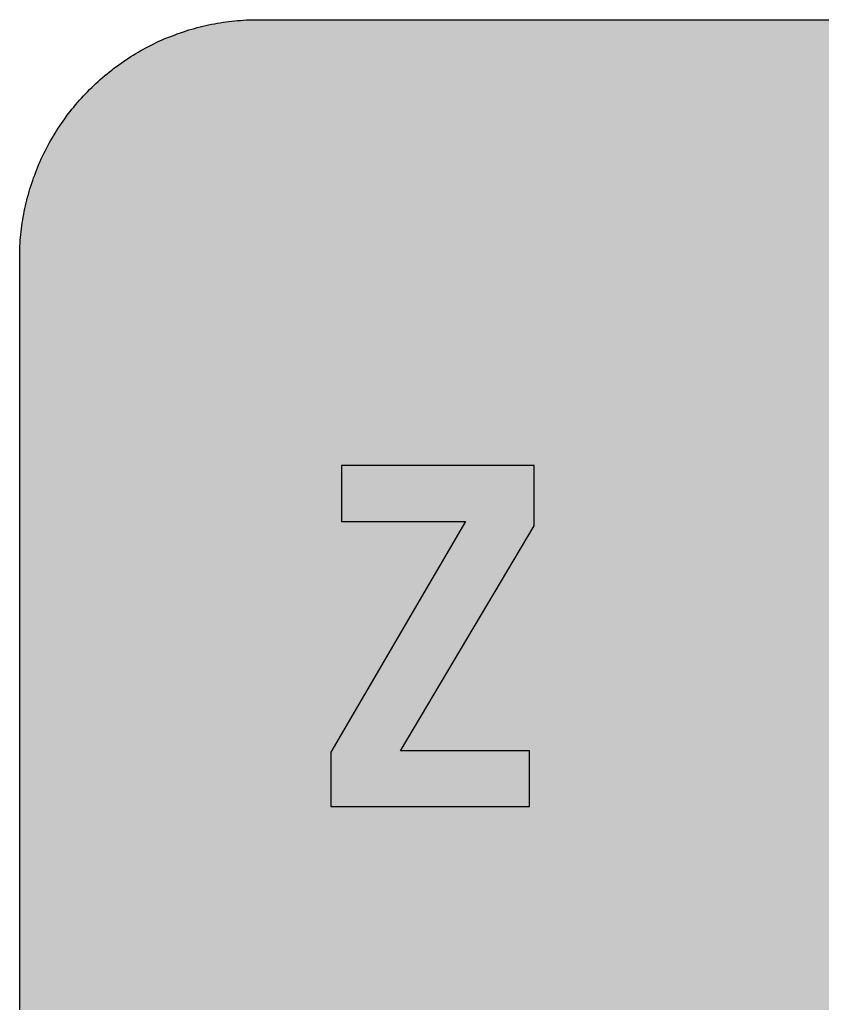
# Model space of a CAD drawing. Header units: millimetres. Extents: x 0 to 212, y 0 to 116.
# Drawn here: x 0.1 to 47.5, y 58.3 to 116.5 of the extents above; entities that cross this region are included whole.
import ezdxf

# ---------------------------------------------------------------- set-up
doc = ezdxf.new("R2010")
doc.units = ezdxf.units.MM

msp = doc.modelspace()

# ---------------------------------------------------------------- hatches: boundary and pattern name
for color, points in [(254, [(14.1633, 0.0536), (13.9878, 0.0533), (13.8125, 0.0559), (13.6373, 0.061), (13.462, 0.0686), (13.2893, 0.0787), (13.114, 0.0914), (12.9413, 0.1041), (12.7686, 0.1219), (12.5959, 0.1397), (12.4231, 0.16), (12.2504, 0.1829), (12.0777, 0.2057), (11.9075, 0.2337), (11.7373, 0.2616), (11.5672, 0.2921), (11.397, 0.3251), (11.2268, 0.3607), (11.0592, 0.3988), (10.8915, 0.4369), (10.7239, 0.4775), (10.5562, 0.5207), (10.3886, 0.5664), (10.2235, 0.6121), (10.0584, 0.6629), (9.8933, 0.7137), (9.7307, 0.7671), (9.5682, 0.8204), (9.4056, 0.8788), (9.2431, 0.9373), (9.083, 0.9982), (8.923, 1.0617), (8.763, 1.1252), (8.6055, 1.1938), (8.4455, 1.2624), (8.2906, 1.331), (8.1331, 1.4046), (7.9781, 1.4783), (7.8232, 1.5545), (7.6708, 1.6332), (7.5184, 1.7145), (7.366, 1.7958), (7.2161, 1.8796), (7.0663, 1.966), (6.919, 2.0523), (6.7716, 2.1438), (6.6243, 2.2352), (6.4795, 2.3266), (6.3348, 2.4232), (6.19, 2.5197), (6.0477, 2.6187), (5.908, 2.7178), (5.7683, 2.8194), (5.6286, 2.9235), (5.4915, 3.0302), (5.3543, 3.1369), (5.2197, 3.2461), (5.0851, 3.3579), (4.953, 3.4722), (4.8209, 3.5865), (4.6914, 3.7033), (4.5644, 3.8202), (4.4348, 3.9395), (4.3104, 4.0615), (4.1859, 4.1859), (4.0615, 4.3104), (3.9395, 4.4348), (3.8202, 4.5618), (3.7033, 4.6914), (3.5865, 4.8209), (3.4722, 4.953), (3.3579, 5.0851), (3.2487, 5.2197), (3.1369, 5.3543), (3.0302, 5.4915), (2.9235, 5.6286), (2.8194, 5.7683), (2.7178, 5.908), (2.6187, 6.0477), (2.5197, 6.19), (2.4232, 6.3348), (2.3266, 6.477), (2.2352, 6.6243), (2.1438, 6.7691), (2.0523, 6.919), (1.966, 7.0663), (1.8796, 7.2161), (1.7958, 7.366), (1.7145, 7.5184), (1.6332, 7.6708), (1.5545, 7.8232), (1.4783, 7.9781), (1.4046, 8.1331), (1.331, 8.2906), (1.2598, 8.4455), (1.1913, 8.603), (1.1252, 8.763), (1.0592, 8.923), (0.9982, 9.083), (0.9373, 9.2431), (0.8763, 9.4056), (0.8204, 9.5682), (0.7645, 9.7307), (0.7112, 9.8933), (0.6604, 10.0584), (0.6121, 10.2235), (0.5639, 10.3911), (0.5207, 10.5562), (0.4775, 10.7239), (0.4343, 10.8915), (0.3962, 11.0592), (0.3607, 11.2268), (0.3251, 11.397), (0.2921, 11.5672), (0.2616, 11.7373), (0.2311, 11.9075), (0.2057, 12.0802), (0.1803, 12.2504), (0.1575, 12.4231), (0.1372, 12.5959), (0.1194, 12.7686), (0.1041, 12.9413), (0.0889, 13.1166), (0.0787, 13.2893), (0.0686, 13.4645), (0.061, 13.6373), (0.0559, 13.8125), (0.0508, 13.9878), (0.0508, 14.163), (0.0522, 102.3592), (0.0508, 102.5322), (0.0559, 102.7074), (0.061, 102.8827), (0.0686, 103.058), (0.0787, 103.2307), (0.0889, 103.4059), (0.1041, 103.5787), (0.1194, 103.7514), (0.1372, 103.9241), (0.1575, 104.0968), (0.1803, 104.2695), (0.2057, 104.4423), (0.2311, 104.6124), (0.2616, 104.7826), (0.2921, 104.9528), (0.3251, 105.123), (0.3607, 105.2932), (0.3962, 105.4608), (0.4343, 105.6284), (0.4775, 105.7961), (0.5207, 105.9637), (0.5639, 106.1314), (0.6121, 106.2965), (0.6604, 106.4616), (0.7112, 106.6267), (0.7645, 106.7892), (0.8204, 106.9518), (0.8763, 107.1143), (0.9373, 107.2769), (0.9982, 107.4369), (1.0592, 107.5969), (1.1252, 107.757), (1.1913, 107.9144), (1.2598, 108.0745), (1.331, 108.2294), (1.4046, 108.3869), (1.4783, 108.5418), (1.5545, 108.6968), (1.6332, 108.8492), (1.7145, 109.0016), (1.7958, 109.154), (1.8796, 109.3038), (1.966, 109.4537), (2.0523, 109.601), (2.1438, 109.7483), (2.2352, 109.8956), (2.3266, 110.0404), (2.4232, 110.1852), (2.5197, 110.33), (2.6187, 110.4722), (2.7178, 110.6119), (2.8194, 110.7516), (2.9235, 110.8913), (3.0302, 111.0285), (3.1369, 111.1656), (3.2487, 111.3003), (3.3579, 111.4349), (3.4722, 111.567), (3.5865, 111.699), (3.7033, 111.8286), (3.8202, 111.9556), (3.9395, 112.0851), (4.0615, 112.2096), (4.1859, 112.334), (4.3104, 112.4585), (4.4348, 112.5804), (4.5644, 112.6998), (4.6914, 112.8166), (4.8209, 112.9335), (4.953, 113.0478), (5.0851, 113.1621), (5.2197, 113.2713), (5.3543, 113.3831), (5.4915, 113.4897), (5.6286, 113.5964), (5.7683, 113.7006), (5.908, 113.8022), (6.0477, 113.9012), (6.19, 114.0003), (6.3348, 114.0968), (6.4795, 114.1933), (6.6243, 114.2848), (6.7716, 114.3762), (6.919, 114.4676), (7.0663, 114.554), (7.2161, 114.6404), (7.366, 114.7242), (7.5184, 114.8055), (7.6708, 114.8867), (7.8232, 114.9655), (7.9781, 115.0417), (8.1331, 115.1153), (8.2906, 115.189), (8.4455, 115.2601), (8.6055, 115.3287), (8.763, 115.3947), (8.923, 115.4608), (9.083, 115.5217), (9.2431, 115.5827), (9.4056, 115.6437), (9.5682, 115.6995), (9.7307, 115.7554), (9.8933, 115.8088), (10.0584, 115.8596), (10.2235, 115.9078), (10.3886, 115.9561), (10.5562, 115.9993), (10.7239, 116.0424), (10.8915, 116.0856), (11.0592, 116.1237), (11.2268, 116.1593), (11.397, 116.1948), (11.5672, 116.2279), (11.7373, 116.2583), (11.9075, 116.2888), (12.0777, 116.3142), (12.2504, 116.3396), (12.4231, 116.3625), (12.5959, 116.3828), (12.7686, 116.4006), (12.9413, 116.4158), (13.114, 116.4311), (13.2893, 116.4412), (13.462, 116.4514), (13.6373, 116.459), (13.8125, 116.4641), (13.9878, 116.4692), (14.163, 116.4692), (197.6078, 116.4703), (197.7822, 116.4692), (197.9574, 116.4641), (198.1327, 116.459), (198.3054, 116.4514), (198.4807, 116.4412), (198.6534, 116.4311), (198.8287, 116.4158), (199.0014, 116.4006), (199.1741, 116.3828), (199.3468, 116.3625), (199.5195, 116.3396), (199.6897, 116.3142), (199.8624, 116.2888), (200.0326, 116.2583), (200.2028, 116.2279), (200.373, 116.1948), (200.5432, 116.1593), (200.7108, 116.1237), (200.8784, 116.0856), (201.0461, 116.0424), (201.2137, 115.9993), (201.3788, 115.9561), (201.5465, 115.9078), (201.7116, 115.8596), (201.8767, 115.8088), (202.0392, 115.7554), (202.2018, 115.6995), (202.3643, 115.6437), (202.5269, 115.5827), (202.6869, 115.5217), (202.8469, 115.4608), (203.007, 115.3947), (203.167, 115.3287), (203.3245, 115.2601), (203.4794, 115.189), (203.6369, 115.1153), (203.7918, 115.0417), (203.9468, 114.9655), (204.0992, 114.8867), (204.2516, 114.8055), (204.404, 114.7242), (204.5538, 114.6404), (204.7037, 114.554), (204.8535, 114.4676), (205.0009, 114.3762), (205.1456, 114.2848), (205.293, 114.1933), (205.4352, 114.0968), (205.58, 114.0003), (205.7222, 113.9012), (205.8619, 113.8022), (206.0016, 113.7006), (206.1413, 113.5964), (206.2785, 113.4897), (206.4156, 113.3831), (206.5503, 113.2713), (206.6849, 113.1621), (206.817, 113.0478), (206.949, 112.9335), (207.0786, 112.8166), (207.2081, 112.6998), (207.3351, 112.5804), (207.4596, 112.4585), (207.584, 112.334), (207.7085, 112.2096), (207.8304, 112.0851), (207.9498, 111.9556), (208.0666, 111.8286), (208.1835, 111.699), (208.2978, 111.567), (208.4121, 111.4349), (208.5238, 111.3003), (208.6331, 111.1656), (208.7397, 111.0285), (208.8464, 110.8913), (208.9506, 110.7516), (209.0522, 110.6119), (209.1512, 110.4722), (209.2503, 110.33), (209.3468, 110.1852), (209.4433, 110.0404), (209.5348, 109.8956), (209.6262, 109.7483), (209.7176, 109.601), (209.804, 109.4537), (209.8904, 109.3038), (209.9742, 109.154), (210.0555, 109.0016), (210.1367, 108.8492), (210.2155, 108.6968), (210.2917, 108.5418), (210.3653, 108.3869), (210.439, 108.2294), (210.5076, 108.0745), (210.5762, 107.9144), (210.6447, 107.757), (210.7082, 107.5969), (210.7717, 107.4369), (210.8327, 107.2769), (210.8911, 107.1143), (210.9495, 106.9518), (211.0029, 106.7892), (211.0562, 106.6267), (211.107, 106.4616), (211.1578, 106.2965), (211.2035, 106.1314), (211.2493, 105.9637), (211.2924, 105.7961), (211.3331, 105.6284), (211.3712, 105.4608), (211.4093, 105.2932), (211.4448, 105.123), (211.4779, 104.9528), (211.5083, 104.7826), (211.5363, 104.6124), (211.5642, 104.4423), (211.5871, 104.2695), (211.6099, 104.0968), (211.6303, 103.9241), (211.648, 103.7514), (211.6658, 103.5787), (211.6785, 103.4059), (211.6912, 103.2307), (211.7014, 103.058), (211.709, 102.8827), (211.7141, 102.7074), (211.7166, 102.5322), (211.7166, 102.3569), (211.7189, 14.1647), (211.7166, 13.9878), (211.7141, 13.8125), (211.709, 13.6373), (211.7014, 13.4645), (211.6912, 13.2893), (211.6785, 13.1166), (211.6658, 12.9413), (211.648, 12.7686), (211.6303, 12.5959), (211.6099, 12.4231), (211.5871, 12.2504), (211.5642, 12.0802), (211.5363, 11.9075), (211.5083, 11.7373), (211.4779, 11.5672), (211.4448, 11.397), (211.4093, 11.2268), (211.3712, 11.0592), (211.3331, 10.8915), (211.2924, 10.7239), (211.2493, 10.5562), (211.2035, 10.3911), (211.1578, 10.2235), (211.107, 10.0584), (211.0562, 9.8933), (211.0029, 9.7307), (210.9495, 9.5682), (210.8911, 9.4056), (210.8327, 9.2431), (210.7717, 9.083), (210.7082, 8.923), (210.6447, 8.763), (210.5762, 8.603), (210.5076, 8.4455), (210.439, 8.2906), (210.3653, 8.1331), (210.2917, 7.9781), (210.2155, 7.8232), (210.1367, 7.6708), (210.0555, 7.5184), (209.9742, 7.366), (209.8904, 7.2161), (209.804, 7.0663), (209.7176, 6.919), (209.6262, 6.7691), (209.5348, 6.6243), (209.4433, 6.477), (209.3468, 6.3348), (209.2503, 6.19), (209.1512, 6.0477), (209.0522, 5.908), (208.9506, 5.7683), (208.8464, 5.6286), (208.7397, 5.4915), (208.6331, 5.3543), (208.5238, 5.2197), (208.4121, 5.0851), (208.2978, 4.953), (208.1835, 4.8209), (208.0666, 4.6914), (207.9498, 4.5618), (207.8304, 4.4348), (207.7085, 4.3104), (207.584, 4.1859), (207.4596, 4.0615), (207.3351, 3.9395), (207.2081, 3.8202), (207.0786, 3.7033), (206.949, 3.5865), (206.817, 3.4722), (206.6849, 3.3579), (206.5503, 3.2461), (206.4156, 3.1369), (206.2785, 3.0302), (206.1413, 2.9235), (206.0016, 2.8194), (205.8619, 2.7178), (205.7222, 2.6187), (205.58, 2.5197), (205.4352, 2.4232), (205.293, 2.3266), (205.1456, 2.2352), (205.0009, 2.1438), (204.8535, 2.0523), (204.7037, 1.966), (204.5538, 1.8796), (204.404, 1.7958), (204.2516, 1.7145), (204.0992, 1.6332), (203.9468, 1.5545), (203.7918, 1.4783), (203.6369, 1.4046), (203.4794, 1.331), (203.3245, 1.2624), (203.167, 1.1938), (203.007, 1.1252), (202.8469, 1.0617), (202.6869, 0.9982), (202.5269, 0.9373), (202.3643, 0.8788), (202.2018, 0.8204), (202.0392, 0.7671), (201.8767, 0.7137), (201.7116, 0.6629), (201.5465, 0.6121), (201.3788, 0.5664), (201.2137, 0.5207), (201.0461, 0.4775), (200.8784, 0.4369), (200.7108, 0.3988), (200.5432, 0.3607), (200.373, 0.3251), (200.2028, 0.2921), (200.0326, 0.2616), (199.8624, 0.2337), (199.6897, 0.2057), (199.5195, 0.1829), (199.3468, 0.16), (199.1741, 0.1397), (199.0014, 0.1219), (198.8287, 0.1041), (198.6534, 0.0914), (198.4807, 0.0787), (198.3054, 0.0686), (198.1327, 0.061), (197.9574, 0.0559), (197.7822, 0.0533), (197.6069, 0.0533)]), (59, [(30.4878, 86.5117), (30.4878, 90.0822), (19.0775, 90.0822), (19.0775, 86.783), (26.4128, 86.783), (18.4573, 73.1238), (18.4573, 69.9036), (30.2147, 69.9036), (30.2147, 73.201), (22.5707, 73.201)])]:
    msp.add_hatch(color=color).paths.add_polyline_path(points)
h = msp.add_hatch(color=59)
h.paths.add_polyline_path([(14.1633, 3.5814), (13.8887, 3.5839), (13.6169, 3.5941), (13.3477, 3.6119), (13.081, 3.6347), (12.8143, 3.6652), (12.5501, 3.7008), (12.2885, 3.7465), (12.0294, 3.7948), (11.7729, 3.8506), (11.5164, 3.9141), (11.2649, 3.9827), (11.016, 4.0564), (10.7671, 4.1351), (10.5232, 4.2215), (10.2819, 4.3129), (10.0432, 4.412), (9.8069, 4.5161), (9.5733, 4.6228), (9.3447, 4.7371), (9.1186, 4.8565), (8.8951, 4.9809), (8.6741, 5.113), (8.4582, 5.2476), (8.2448, 5.3873), (8.0366, 5.5321), (7.8308, 5.682), (7.6276, 5.8369), (7.4295, 5.9969), (7.2365, 6.1595), (7.046, 6.3297), (6.8605, 6.5024), (6.6777, 6.6802), (6.5024, 6.8605), (6.3271, 7.046), (6.1595, 7.2365), (5.9969, 7.432), (5.8369, 7.6302), (5.682, 7.8308), (5.5321, 8.0366), (5.3873, 8.2448), (5.2451, 8.4582), (5.1105, 8.6741), (4.9809, 8.8951), (4.8565, 9.1186), (4.7371, 9.3447), (4.6228, 9.5758), (4.5136, 9.8069), (4.4094, 10.0432), (4.3129, 10.2819), (4.2215, 10.5232), (4.1351, 10.7696), (4.0538, 11.016), (3.9802, 11.2649), (3.9116, 11.5189), (3.8506, 11.7729), (3.7948, 12.0294), (3.744, 12.2911), (3.7008, 12.5527), (3.6627, 12.8143), (3.6322, 13.081), (3.6093, 13.3502), (3.5916, 13.6195), (3.5814, 13.8913), (3.5789, 14.163), (3.58, 102.3592), (3.5814, 102.6312), (3.5916, 102.903), (3.6093, 103.1723), (3.6322, 103.439), (3.6627, 103.7057), (3.7008, 103.9698), (3.744, 104.2314), (3.7948, 104.4905), (3.8506, 104.7471), (3.9116, 105.0036), (3.9802, 105.2551), (4.0538, 105.504), (4.1351, 105.7529), (4.2215, 105.9967), (4.3129, 106.238), (4.4094, 106.4768), (4.5136, 106.713), (4.6228, 106.9467), (4.7371, 107.1753), (4.8565, 107.4014), (4.9809, 107.6249), (5.1105, 107.8459), (5.2451, 108.0618), (5.3873, 108.2751), (5.5321, 108.4834), (5.682, 108.6891), (5.8369, 108.8923), (5.9969, 109.0905), (6.1595, 109.2835), (6.3271, 109.474), (6.5024, 109.6594), (6.6777, 109.8423), (6.8605, 110.0176), (7.046, 110.1928), (7.2365, 110.3605), (7.4295, 110.523), (7.6276, 110.683), (7.8308, 110.838), (8.0366, 110.9878), (8.2448, 111.1326), (8.4582, 111.2749), (8.6741, 111.4095), (8.8951, 111.539), (9.1186, 111.6635), (9.3447, 111.7829), (9.5733, 111.8972), (9.8069, 112.0064), (10.0432, 112.1105), (10.2819, 112.207), (10.5232, 112.2985), (10.7671, 112.3848), (11.016, 112.4661), (11.2649, 112.5398), (11.5164, 112.6084), (11.7729, 112.6693), (12.0294, 112.7252), (12.2885, 112.776), (12.5501, 112.8192), (12.8143, 112.8573), (13.081, 112.8878), (13.3477, 112.9106), (13.6169, 112.9284), (13.8887, 112.9386), (14.163, 112.9411), (197.6078, 112.9425), (197.8787, 112.9386), (198.1505, 112.9284), (198.4197, 112.9106), (198.689, 112.8878), (198.9557, 112.8573), (199.2173, 112.8192), (199.4789, 112.776), (199.7405, 112.7252), (199.9971, 112.6693), (200.2511, 112.6084), (200.5051, 112.5398), (200.754, 112.4661), (201.0004, 112.3848), (201.2467, 112.2985), (201.488, 112.207), (201.7268, 112.1105), (201.963, 112.0064), (202.1942, 111.8972), (202.4253, 111.7829), (202.6514, 111.6635), (202.8749, 111.539), (203.0959, 111.4095), (203.3118, 111.2749), (203.5251, 111.1326), (203.7334, 110.9878), (203.9391, 110.838), (204.1398, 110.683), (204.3379, 110.523), (204.5335, 110.3605), (204.724, 110.1928), (204.9094, 110.0176), (205.0898, 109.8423), (205.2676, 109.6594), (205.4403, 109.474), (205.6105, 109.2835), (205.773, 109.0905), (205.933, 108.8923), (206.088, 108.6891), (206.2378, 108.4834), (206.3826, 108.2751), (206.5223, 108.0618), (206.6569, 107.8459), (206.789, 107.6249), (206.9135, 107.4014), (207.0329, 107.1753), (207.1472, 106.9467), (207.2538, 106.713), (207.358, 106.4768), (207.457, 106.238), (207.5485, 105.9967), (207.6348, 105.7529), (207.7136, 105.504), (207.7872, 105.2551), (207.8558, 105.0036), (207.9193, 104.7471), (207.9752, 104.4905), (208.0235, 104.2314), (208.0692, 103.9698), (208.1047, 103.7057), (208.1352, 103.439), (208.1581, 103.1723), (208.1759, 102.903), (208.186, 102.6312), (208.1911, 102.3569), (208.1911, 14.1647), (208.186, 13.8913), (208.1759, 13.6195), (208.1581, 13.3502), (208.1352, 13.081), (208.1047, 12.8143), (208.0692, 12.5527), (208.0235, 12.2911), (207.9752, 12.0294), (207.9193, 11.7729), (207.8558, 11.5189), (207.7872, 11.2649), (207.7136, 11.016), (207.6348, 10.7696), (207.5485, 10.5232), (207.457, 10.2819), (207.358, 10.0432), (207.2538, 9.8069), (207.1472, 9.5758), (207.0329, 9.3447), (206.9135, 9.1186), (206.789, 8.8951), (206.6569, 8.6741), (206.5223, 8.4582), (206.3826, 8.2448), (206.2378, 8.0366), (206.088, 7.8308), (205.933, 7.6302), (205.773, 7.432), (205.6105, 7.2365), (205.4403, 7.046), (205.2676, 6.8605), (205.0898, 6.6802), (204.9094, 6.5024), (204.724, 6.3297), (204.5335, 6.1595), (204.3379, 5.9969), (204.1398, 5.8369), (203.9391, 5.682), (203.7334, 5.5321), (203.5251, 5.3873), (203.3118, 5.2476), (203.0959, 5.113), (202.8749, 4.9809), (202.6514, 4.8565), (202.4253, 4.7371), (202.1942, 4.6228), (201.963, 4.5161), (201.7268, 4.412), (201.488, 4.3129), (201.2467, 4.2215), (201.0004, 4.1351), (200.754, 4.0564), (200.5051, 3.9827), (200.2511, 3.9141), (199.9971, 3.8506), (199.7405, 3.7948), (199.4789, 3.7465), (199.2173, 3.7008), (198.9557, 3.6652), (198.689, 3.6347), (198.4197, 3.6119), (198.1505, 3.5941), (197.8787, 3.5839), (197.6069, 3.5789)])
h.paths.add_polyline_path([(14.1633, 8.8731), (14.0259, 8.8748), (13.8887, 8.8798), (13.7541, 8.8875), (13.622, 8.9002), (13.4874, 8.9154), (13.3553, 8.9332), (13.2258, 8.9535), (13.0962, 8.9789), (12.9667, 9.0068), (12.8397, 9.0373), (12.7127, 9.0729), (12.5882, 9.1084), (12.4663, 9.1491), (12.3419, 9.1923), (12.2225, 9.238), (12.1031, 9.2888), (11.9837, 9.3396), (11.8694, 9.3929), (11.7526, 9.4513), (11.6408, 9.5098), (11.5291, 9.5733), (11.4198, 9.6368), (11.3106, 9.7053), (11.2039, 9.7765), (11.0998, 9.8476), (10.9957, 9.9238), (10.8966, 10), (10.7975, 10.0787), (10.6985, 10.1625), (10.6045, 10.2464), (10.5105, 10.3327), (10.4216, 10.4216), (10.3327, 10.5131), (10.2464, 10.6045), (10.16, 10.701), (10.0787, 10.7975), (10, 10.8966), (9.9212, 10.9982), (9.8476, 11.0998), (9.7739, 11.2039), (9.7053, 11.3106), (9.6368, 11.4198), (9.5707, 11.5291), (9.5098, 11.6408), (9.4488, 11.7551), (9.3929, 11.8694), (9.337, 11.9863), (9.2862, 12.1031), (9.238, 12.2225), (9.1923, 12.3444), (9.1491, 12.4663), (9.1084, 12.5908), (9.0703, 12.7152), (9.0373, 12.8397), (9.0068, 12.9692), (8.9789, 13.0962), (8.9535, 13.2258), (8.9306, 13.3579), (8.9129, 13.4899), (8.8976, 13.622), (8.8849, 13.7566), (8.8773, 13.8913), (8.8722, 14.0259), (8.8697, 14.163), (8.8717, 102.3592), (8.8722, 102.4941), (8.8773, 102.6312), (8.8849, 102.7659), (8.8976, 102.8979), (8.9129, 103.0326), (8.9306, 103.1646), (8.9535, 103.2942), (8.9789, 103.4237), (9.0068, 103.5533), (9.0373, 103.6803), (9.0703, 103.8073), (9.1084, 103.9317), (9.1491, 104.0536), (9.1923, 104.1781), (9.238, 104.2975), (9.2862, 104.4169), (9.337, 104.5362), (9.3929, 104.6505), (9.4488, 104.7674), (9.5098, 104.8791), (9.5707, 104.9909), (9.6368, 105.1001), (9.7053, 105.2093), (9.7739, 105.316), (9.8476, 105.4202), (9.9212, 105.5243), (10, 105.6234), (10.0787, 105.7224), (10.16, 105.8215), (10.2464, 105.9155), (10.3327, 106.0094), (10.4216, 106.0983), (10.5105, 106.1872), (10.6045, 106.2736), (10.6985, 106.36), (10.7975, 106.4412), (10.8966, 106.52), (10.9957, 106.5987), (11.0998, 106.6724), (11.2039, 106.746), (11.3106, 106.8146), (11.4198, 106.8832), (11.5291, 106.9492), (11.6408, 107.0102), (11.7526, 107.0712), (11.8694, 107.127), (11.9837, 107.1829), (12.1031, 107.2337), (12.2225, 107.282), (12.3419, 107.3277), (12.4663, 107.3709), (12.5882, 107.4115), (12.7127, 107.4496), (12.8397, 107.4826), (12.9667, 107.5131), (13.0962, 107.5411), (13.2258, 107.5665), (13.3553, 107.5893), (13.4874, 107.6071), (13.622, 107.6223), (13.7541, 107.635), (13.8887, 107.6427), (14.0259, 107.6477), (14.163, 107.6503), (197.6078, 107.6508), (197.7441, 107.6477), (197.8787, 107.6427), (198.0133, 107.635), (198.1479, 107.6223), (198.28, 107.6071), (198.4121, 107.5893), (198.5442, 107.5665), (198.6737, 107.5411), (198.8007, 107.5131), (198.9303, 107.4826), (199.0547, 107.4496), (199.1792, 107.4115), (199.3036, 107.3709), (199.4256, 107.3277), (199.5475, 107.282), (199.6669, 107.2337), (199.7837, 107.1829), (199.9005, 107.127), (200.0148, 107.0712), (200.1291, 107.0102), (200.2409, 106.9492), (200.3501, 106.8832), (200.4593, 106.8146), (200.566, 106.746), (200.6702, 106.6724), (200.7718, 106.5987), (200.8734, 106.52), (200.9724, 106.4412), (201.0689, 106.36), (201.1655, 106.2736), (201.2569, 106.1872), (201.3483, 106.0983), (201.4372, 106.0094), (201.5236, 105.9155), (201.6074, 105.8215), (201.6912, 105.7224), (201.77, 105.6234), (201.8462, 105.5243), (201.9224, 105.4202), (201.9935, 105.316), (202.0646, 105.2093), (202.1332, 105.1001), (202.1967, 104.9909), (202.2602, 104.8791), (202.3186, 104.7674), (202.377, 104.6505), (202.4304, 104.5362), (202.4812, 104.4169), (202.532, 104.2975), (202.5777, 104.1781), (202.6209, 104.0536), (202.6615, 103.9317), (202.6971, 103.8073), (202.7326, 103.6803), (202.7631, 103.5533), (202.7911, 103.4237), (202.8165, 103.2942), (202.8368, 103.1646), (202.8546, 103.0326), (202.8698, 102.8979), (202.8825, 102.7659), (202.8901, 102.6312), (202.8952, 102.4941), (202.8977, 102.3569), (202.8994, 14.1647), (202.8952, 14.0259), (202.8901, 13.8913), (202.8825, 13.7566), (202.8698, 13.622), (202.8546, 13.4899), (202.8368, 13.3579), (202.8165, 13.2258), (202.7911, 13.0962), (202.7631, 12.9692), (202.7326, 12.8397), (202.6971, 12.7152), (202.6615, 12.5908), (202.6209, 12.4663), (202.5777, 12.3444), (202.532, 12.2225), (202.4812, 12.1031), (202.4304, 11.9863), (202.377, 11.8694), (202.3186, 11.7551), (202.2602, 11.6408), (202.1967, 11.5291), (202.1332, 11.4198), (202.0646, 11.3106), (201.9935, 11.2039), (201.9224, 11.0998), (201.8462, 10.9982), (201.77, 10.8966), (201.6912, 10.7975), (201.6074, 10.701), (201.5236, 10.6045), (201.4372, 10.5131), (201.3483, 10.4216), (201.2569, 10.3327), (201.1655, 10.2464), (201.0689, 10.1625), (200.9724, 10.0787), (200.8734, 10), (200.7718, 9.9238), (200.6702, 9.8476), (200.566, 9.7765), (200.4593, 9.7053), (200.3501, 9.6368), (200.2409, 9.5733), (200.1291, 9.5098), (200.0148, 9.4513), (199.9005, 9.3929), (199.7837, 9.3396), (199.6669, 9.2888), (199.5475, 9.238), (199.4256, 9.1923), (199.3036, 9.1491), (199.1792, 9.1084), (199.0547, 9.0729), (198.9303, 9.0373), (198.8007, 9.0068), (198.6737, 8.9789), (198.5442, 8.9535), (198.4121, 8.9332), (198.28, 8.9154), (198.1479, 8.9002), (198.0133, 8.8875), (197.8787, 8.8798), (197.7441, 8.8748), (197.6069, 8.8722)], flags=16)
h = msp.add_hatch(color=59)
edge = h.paths.add_edge_path()
edge.add_line((39.8392, 87.2102), (39.9339, 87.2084))
edge.add_line((39.9339, 87.2084), (40.0279, 87.2084))
edge.add_line((40.0279, 87.2084), (40.1193, 87.2058))
edge.add_line((40.1193, 87.2058), (40.2107, 87.2033))
edge.add_line((40.2107, 87.2033), (40.3022, 87.2007))
edge.add_line((40.3022, 87.2007), (40.3885, 87.1957))
edge.add_line((40.3885, 87.1957), (40.4774, 87.1906))
edge.add_line((40.4774, 87.1906), (40.5613, 87.1855))
edge.add_line((40.5613, 87.1855), (40.6451, 87.1779))
edge.add_line((40.6451, 87.1779), (40.7289, 87.1703))
edge.add_line((40.7289, 87.1703), (40.8076, 87.1601))
edge.add_line((40.8076, 87.1601), (40.8889, 87.1499))
edge.add_line((40.8889, 87.1499), (40.9651, 87.1372))
edge.add_line((40.9651, 87.1372), (41.0413, 87.1245))
edge.add_line((41.0413, 87.1245), (41.1175, 87.1118))
edge.add_line((41.1175, 87.1118), (41.1912, 87.0966))
edge.add_line((41.1912, 87.0966), (41.2623, 87.0788))
edge.add_line((41.2623, 87.0788), (41.3334, 87.061))
edge.add_line((41.3334, 87.061), (41.402, 87.0407))
edge.add_line((41.402, 87.0407), (41.468, 87.0179))
edge.add_line((41.468, 87.0179), (41.5341, 86.995))
edge.add_line((41.5341, 86.995), (41.6001, 86.9696))
edge.add_line((41.6001, 86.9696), (41.6611, 86.9442))
edge.add_line((41.6611, 86.9442), (41.7246, 86.9163))
edge.add_line((41.7246, 86.9163), (41.783, 86.8858))
edge.add_line((41.783, 86.8858), (41.8414, 86.8553))
edge.add_line((41.8414, 86.8553), (41.8998, 86.8197))
edge.add_line((41.8998, 86.8197), (41.9532, 86.7842))
edge.add_line((41.9532, 86.7842), (42.0091, 86.7461))
edge.add_line((42.0091, 86.7461), (42.0599, 86.708))
edge.add_line((42.0599, 86.708), (42.1107, 86.6648))
edge.add_line((42.1107, 86.6648), (42.1615, 86.6216))
edge.add_line((42.1615, 86.6216), (42.2097, 86.5759))
edge.add_line((42.2097, 86.5759), (42.2554, 86.5276))
edge.add_line((42.2554, 86.5276), (42.3012, 86.4768))
edge.add_line((42.3012, 86.4768), (42.3443, 86.4235))
edge.add_line((42.3443, 86.4235), (42.385, 86.3676))
edge.add_line((42.385, 86.3676), (42.4256, 86.3117))
edge.add_line((42.4256, 86.3117), (42.4637, 86.2508))
edge.add_line((42.4637, 86.2508), (42.5018, 86.1873))
edge.add_line((42.5018, 86.1873), (42.5374, 86.1212))
edge.add_line((42.5374, 86.1212), (42.5729, 86.0552))
edge.add_line((42.5729, 86.0552), (42.606, 85.9841))
edge.add_line((42.606, 85.9841), (42.6364, 85.9104))
edge.add_line((42.6364, 85.9104), (42.6669, 85.8342))
edge.add_line((42.6669, 85.8342), (42.6949, 85.7555))
edge.add_line((42.6949, 85.7555), (42.7203, 85.6717))
edge.add_line((42.7203, 85.6717), (42.7457, 85.5878))
edge.add_line((42.7457, 85.5878), (42.7711, 85.5015))
edge.add_line((42.7711, 85.5015), (42.7914, 85.41))
edge.add_line((42.7914, 85.41), (42.8117, 85.3161))
edge.add_line((42.8117, 85.3161), (42.832, 85.2195))
edge.add_line((42.832, 85.2195), (42.8498, 85.1179))
edge.add_line((42.8498, 85.1179), (42.865, 85.0163))
edge.add_line((42.865, 85.0163), (42.8803, 84.9097))
edge.add_line((42.8803, 84.9097), (42.893, 84.7979))
edge.add_line((42.893, 84.7979), (42.9057, 84.6861))
edge.add_line((42.9057, 84.6861), (42.9158, 84.5693))
edge.add_line((42.9158, 84.5693), (42.9235, 84.4474))
edge.add_line((42.9235, 84.4474), (42.9311, 84.3255))
edge.add_line((42.9311, 84.3255), (42.9362, 84.1985))
edge.add_line((42.9362, 84.1985), (42.9387, 84.0664))
edge.add_line((42.9387, 84.0664), (42.9412, 83.9318))
edge.add_line((42.9412, 83.9318), (42.9412, 83.7946))
edge.add_line((42.9412, 83.7946), (42.9436, 82.2822))
edge.add_line((42.9436, 82.2822), (40.8862, 82.2822))
edge.add_line((40.8862, 82.2822), (40.6552, 82.2808))
edge.add_line((40.6552, 82.2808), (40.4266, 82.2757))
edge.add_line((40.4266, 82.2757), (40.2031, 82.2681))
edge.add_line((40.2031, 82.2681), (39.9847, 82.2579))
edge.add_line((39.9847, 82.2579), (39.7688, 82.2452))
edge.add_line((39.7688, 82.2452), (39.558, 82.23))
edge.add_line((39.558, 82.23), (39.3497, 82.2122))
edge.add_line((39.3497, 82.2122), (39.1465, 82.1893))
edge.add_line((39.1465, 82.1893), (38.9458, 82.1665))
edge.add_line((38.9458, 82.1665), (38.7502, 82.1385))
edge.add_line((38.7502, 82.1385), (38.5572, 82.108))
edge.add_line((38.5572, 82.108), (38.3667, 82.075))
edge.add_line((38.3667, 82.075), (38.1813, 82.0395))
edge.add_line((38.1813, 82.0395), (38.0009, 82.0014))
edge.add_line((38.0009, 82.0014), (37.8231, 81.9582))
edge.add_line((37.8231, 81.9582), (37.6504, 81.9125))
edge.add_line((37.6504, 81.9125), (37.4802, 81.8642))
edge.add_line((37.4802, 81.8642), (37.3126, 81.8134))
edge.add_line((37.3126, 81.8134), (37.15, 81.7601))
edge.add_line((37.15, 81.7601), (36.9926, 81.7016))
edge.add_line((36.9926, 81.7016), (36.8376, 81.6432))
edge.add_line((36.8376, 81.6432), (36.6852, 81.5797))
edge.add_line((36.6852, 81.5797), (36.5379, 81.5111))
edge.add_line((36.5379, 81.5111), (36.3931, 81.4426))
edge.add_line((36.3931, 81.4426), (36.2534, 81.3689))
edge.add_line((36.2534, 81.3689), (36.1163, 81.2927))
edge.add_line((36.1163, 81.2927), (35.9842, 81.214))
edge.add_line((35.9842, 81.214), (35.8546, 81.1301))
edge.add_line((35.8546, 81.1301), (35.7302, 81.0438))
edge.add_line((35.7302, 81.0438), (35.6083, 80.9549))
edge.add_line((35.6083, 80.9549), (35.4889, 80.8634))
edge.add_line((35.4889, 80.8634), (35.3746, 80.7669))
edge.add_line((35.3746, 80.7669), (35.2628, 80.6679))
edge.add_line((35.2628, 80.6679), (35.1561, 80.5663))
edge.add_line((35.1561, 80.5663), (35.052, 80.4596))
edge.add_line((35.052, 80.4596), (34.9529, 80.3504))
edge.add_line((34.9529, 80.3504), (34.8564, 80.2386))
edge.add_line((34.8564, 80.2386), (34.7624, 80.1243))
edge.add_line((34.7624, 80.1243), (34.6735, 80.0049))
edge.add_line((34.6735, 80.0049), (34.5897, 79.883))
edge.add_line((34.5897, 79.883), (34.5059, 79.756))
edge.add_line((34.5059, 79.756), (34.4272, 79.6265))
edge.add_line((34.4272, 79.6265), (34.3535, 79.4944))
edge.add_line((34.3535, 79.4944), (34.2824, 79.3572))
edge.add_line((34.2824, 79.3572), (34.2138, 79.2175))
edge.add_line((34.2138, 79.2175), (34.1503, 79.0753))
edge.add_line((34.1503, 79.0753), (34.0893, 78.928))
edge.add_line((34.0893, 78.928), (34.0309, 78.7781))
edge.add_line((34.0309, 78.7781), (33.9776, 78.6232))
edge.add_line((33.9776, 78.6232), (33.9268, 78.4657))
edge.add_line((33.9268, 78.4657), (33.8811, 78.3057))
edge.add_line((33.8811, 78.3057), (33.8379, 78.1406))
edge.add_line((33.8379, 78.1406), (33.7972, 77.9729))
edge.add_line((33.7972, 77.9729), (33.7617, 77.8002))
edge.add_line((33.7617, 77.8002), (33.7287, 77.6249))
edge.add_line((33.7287, 77.6249), (33.7007, 77.4446))
edge.add_line((33.7007, 77.4446), (33.6728, 77.2617))
edge.add_line((33.6728, 77.2617), (33.6525, 77.0763))
edge.add_line((33.6525, 77.0763), (33.6321, 76.8858))
edge.add_line((33.6321, 76.8858), (33.6169, 76.6902))
edge.add_line((33.6169, 76.6902), (33.6042, 76.4946))
edge.add_line((33.6042, 76.4946), (33.5966, 76.2914))
edge.add_line((33.5966, 76.2914), (33.5915, 76.0857))
edge.add_line((33.5915, 76.0857), (33.589, 75.8774))
edge.add_line((33.589, 75.8774), (33.5915, 75.6539))
edge.add_line((33.5915, 75.6539), (33.5966, 75.4355))
edge.add_line((33.5966, 75.4355), (33.6042, 75.2221))
edge.add_line((33.6042, 75.2221), (33.6169, 75.0138))
edge.add_line((33.6169, 75.0138), (33.6321, 74.8081))
edge.add_line((33.6321, 74.8081), (33.6499, 74.6074))
edge.add_line((33.6499, 74.6074), (33.6702, 74.4144))
edge.add_line((33.6702, 74.4144), (33.6956, 74.2213))
edge.add_line((33.6956, 74.2213), (33.7236, 74.0359))
edge.add_line((33.7236, 74.0359), (33.7541, 73.853))
edge.add_line((33.7541, 73.853), (33.7896, 73.6752))
edge.add_line((33.7896, 73.6752), (33.8252, 73.5025))
edge.add_line((33.8252, 73.5025), (33.8658, 73.3349))
edge.add_line((33.8658, 73.3349), (33.909, 73.1698))
edge.add_line((33.909, 73.1698), (33.9547, 73.0098))
edge.add_line((33.9547, 73.0098), (34.003, 72.8523))
edge.add_line((34.003, 72.8523), (34.0538, 72.6999))
edge.add_line((34.0538, 72.6999), (34.1097, 72.5526))
edge.add_line((34.1097, 72.5526), (34.1655, 72.4078))
edge.add_line((34.1655, 72.4078), (34.2265, 72.2681))
edge.add_line((34.2265, 72.2681), (34.2875, 72.1335))
edge.add_line((34.2875, 72.1335), (34.3535, 72.0014))
edge.add_line((34.3535, 72.0014), (34.4221, 71.8744))
edge.add_line((34.4221, 71.8744), (34.4932, 71.7499))
edge.add_line((34.4932, 71.7499), (34.5669, 71.628))
edge.add_line((34.5669, 71.628), (34.6405, 71.5112))
edge.add_line((34.6405, 71.5112), (34.7193, 71.3994))
edge.add_line((34.7193, 71.3994), (34.8005, 71.2902))
edge.add_line((34.8005, 71.2902), (34.8844, 71.186))
edge.add_line((34.8844, 71.186), (34.9682, 71.0844))
edge.add_line((34.9682, 71.0844), (35.0571, 70.9854))
edge.add_line((35.0571, 70.9854), (35.146, 70.8914))
edge.add_line((35.146, 70.8914), (35.24, 70.8))
edge.add_line((35.24, 70.8), (35.3339, 70.7136))
edge.add_line((35.3339, 70.7136), (35.4305, 70.6272))
edge.add_line((35.4305, 70.6272), (35.5321, 70.5485))
edge.add_line((35.5321, 70.5485), (35.6311, 70.4698))
edge.add_line((35.6311, 70.4698), (35.7353, 70.3961))
edge.add_line((35.7353, 70.3961), (35.8419, 70.325))
edge.add_line((35.8419, 70.325), (35.9486, 70.2589))
edge.add_line((35.9486, 70.2589), (36.0578, 70.1929))
edge.add_line((36.0578, 70.1929), (36.1696, 70.1319))
edge.add_line((36.1696, 70.1319), (36.2839, 70.0761))
edge.add_line((36.2839, 70.0761), (36.4007, 70.0202))
edge.add_line((36.4007, 70.0202), (36.5176, 69.9694))
edge.add_line((36.5176, 69.9694), (36.637, 69.9186))
edge.add_line((36.637, 69.9186), (36.7589, 69.8729))
edge.add_line((36.7589, 69.8729), (36.8808, 69.8322))
edge.add_line((36.8808, 69.8322), (37.0053, 69.7916))
edge.add_line((37.0053, 69.7916), (37.1323, 69.7535))
edge.add_line((37.1323, 69.7535), (37.2593, 69.7205))
edge.add_line((37.2593, 69.7205), (37.3888, 69.6874))
edge.add_line((37.3888, 69.6874), (37.5209, 69.6595))
edge.add_line((37.5209, 69.6595), (37.653, 69.6341))
edge.add_line((37.653, 69.6341), (37.7876, 69.6112))
edge.add_line((37.7876, 69.6112), (37.9247, 69.5909))
edge.add_line((37.9247, 69.5909), (38.0619, 69.5706))
edge.add_line((38.0619, 69.5706), (38.2016, 69.5554))
edge.add_line((38.2016, 69.5554), (38.3413, 69.5427))
edge.add_line((38.3413, 69.5427), (38.4835, 69.5325))
edge.add_line((38.4835, 69.5325), (38.6258, 69.5249))
edge.add_line((38.6258, 69.5249), (38.7706, 69.5173))
edge.add_line((38.7706, 69.5173), (38.9153, 69.5147))
edge.add_line((38.9153, 69.5147), (39.0627, 69.5147))
edge.add_line((39.0627, 69.5147), (39.1719, 69.5147))
edge.add_line((39.1719, 69.5147), (39.2811, 69.5173))
edge.add_line((39.2811, 69.5173), (39.3878, 69.5223))
edge.add_line((39.3878, 69.5223), (39.4919, 69.5274))
edge.add_line((39.4919, 69.5274), (39.5961, 69.535))
edge.add_line((39.5961, 69.535), (39.7002, 69.5452))
edge.add_line((39.7002, 69.5452), (39.7993, 69.5554))
edge.add_line((39.7993, 69.5554), (39.9009, 69.5681))
edge.add_line((39.9009, 69.5681), (39.9974, 69.5833))
edge.add_line((39.9974, 69.5833), (40.0939, 69.5985))
edge.add_line((40.0939, 69.5985), (40.1879, 69.6163))
edge.add_line((40.1879, 69.6163), (40.2819, 69.6341))
edge.add_line((40.2819, 69.6341), (40.3733, 69.6544))
edge.add_line((40.3733, 69.6544), (40.4647, 69.6773))
edge.add_line((40.4647, 69.6773), (40.5536, 69.7001))
edge.add_line((40.5536, 69.7001), (40.6425, 69.7255))
edge.add_line((40.6425, 69.7255), (40.7289, 69.7509))
edge.add_line((40.7289, 69.7509), (40.8127, 69.7789))
edge.add_line((40.8127, 69.7789), (40.8965, 69.8068))
edge.add_line((40.8965, 69.8068), (40.9804, 69.8373))
edge.add_line((40.9804, 69.8373), (41.0591, 69.8703))
edge.add_line((41.0591, 69.8703), (41.1404, 69.9033))
edge.add_line((41.1404, 69.9033), (41.2191, 69.9364))
edge.add_line((41.2191, 69.9364), (41.2953, 69.9719))
edge.add_line((41.2953, 69.9719), (41.3715, 70.01))
edge.add_line((41.3715, 70.01), (41.4452, 70.0456))
edge.add_line((41.4452, 70.0456), (41.5188, 70.0862))
edge.add_line((41.5188, 70.0862), (41.59, 70.1269))
edge.add_line((41.59, 70.1269), (41.6611, 70.1675))
edge.add_line((41.6611, 70.1675), (41.7297, 70.2107))
edge.add_line((41.7297, 70.2107), (41.7982, 70.2539))
edge.add_line((41.7982, 70.2539), (41.8668, 70.2996))
edge.add_line((41.8668, 70.2996), (41.9303, 70.3453))
edge.add_line((41.9303, 70.3453), (41.9964, 70.3936))
edge.add_line((41.9964, 70.3936), (42.0599, 70.4418))
edge.add_line((42.0599, 70.4418), (42.1208, 70.4901))
edge.add_line((42.1208, 70.4901), (42.1818, 70.5409))
edge.add_line((42.1818, 70.5409), (42.2427, 70.5917))
edge.add_line((42.2427, 70.5917), (42.3012, 70.6425))
edge.add_line((42.3012, 70.6425), (42.3596, 70.6958))
edge.add_line((42.3596, 70.6958), (42.4155, 70.7492))
edge.add_line((42.4155, 70.7492), (42.4713, 70.805))
edge.add_line((42.4713, 70.805), (42.5272, 70.8609))
edge.add_line((42.5272, 70.8609), (42.5806, 70.9168))
edge.add_line((42.5806, 70.9168), (42.6314, 70.9752))
edge.add_line((42.6314, 70.9752), (42.6847, 71.0311))
edge.add_line((42.6847, 71.0311), (42.733, 71.0921))
edge.add_line((42.733, 71.0921), (42.7838, 71.1505))
edge.add_line((42.7838, 71.1505), (42.832, 71.2114))
edge.add_line((42.832, 71.2114), (42.8803, 71.2724))
edge.add_line((42.8803, 71.2724), (42.926, 71.3334))
edge.add_line((42.926, 71.3334), (42.9717, 71.3969))
edge.add_line((42.9717, 71.3969), (43.0149, 71.4604))
edge.add_line((43.0149, 71.4604), (43.0606, 71.5239))
edge.add_line((43.0606, 71.5239), (43.1013, 71.5874))
edge.add_line((43.1013, 71.5874), (43.1444, 71.6534))
edge.add_line((43.1444, 71.6534), (43.1851, 71.7194))
edge.add_line((43.1851, 71.7194), (43.2257, 71.7855))
edge.add_line((43.2257, 71.7855), (43.2638, 71.8515))
edge.add_line((43.2638, 71.8515), (43.3019, 71.9176))
edge.add_line((43.3019, 71.9176), (43.34, 71.9861))
edge.add_line((43.34, 71.9861), (43.3756, 72.0547))
edge.add_line((43.3756, 72.0547), (43.4111, 72.1233))
edge.add_line((43.4111, 72.1233), (43.4467, 72.1919))
edge.add_line((43.4467, 72.1919), (44.1082, 69.9036))
edge.add_line((44.1082, 69.9036), (46.7071, 69.9036))
edge.add_line((46.7071, 69.9036), (46.7071, 84.0285))
edge.add_line((46.7071, 84.0285), (46.7055, 84.2315))
edge.add_line((46.7055, 84.2315), (46.7004, 84.4321))
edge.add_line((46.7004, 84.4321), (46.6954, 84.6277))
edge.add_line((46.6954, 84.6277), (46.6852, 84.8233))
edge.add_line((46.6852, 84.8233), (46.675, 85.0113))
edge.add_line((46.675, 85.0113), (46.6598, 85.1992))
edge.add_line((46.6598, 85.1992), (46.6446, 85.3821))
edge.add_line((46.6446, 85.3821), (46.6242, 85.5624))
edge.add_line((46.6242, 85.5624), (46.6039, 85.7402))
edge.add_line((46.6039, 85.7402), (46.5785, 85.913))
edge.add_line((46.5785, 85.913), (46.5506, 86.0831))
edge.add_line((46.5506, 86.0831), (46.5201, 86.2508))
edge.add_line((46.5201, 86.2508), (46.4871, 86.4133))
edge.add_line((46.4871, 86.4133), (46.4515, 86.5734))
edge.add_line((46.4515, 86.5734), (46.4109, 86.7308))
edge.add_line((46.4109, 86.7308), (46.3702, 86.8832))
edge.add_line((46.3702, 86.8832), (46.3245, 87.0331))
edge.add_line((46.3245, 87.0331), (46.2763, 87.1804))
edge.add_line((46.2763, 87.1804), (46.2255, 87.3227))
edge.add_line((46.2255, 87.3227), (46.1721, 87.4649))
edge.add_line((46.1721, 87.4649), (46.1162, 87.6021))
edge.add_line((46.1162, 87.6021), (46.0553, 87.7341))
edge.add_line((46.0553, 87.7341), (45.9918, 87.8637))
edge.add_line((45.9918, 87.8637), (45.9257, 87.9907))
edge.add_line((45.9257, 87.9907), (45.8546, 88.1151))
edge.add_line((45.8546, 88.1151), (45.781, 88.2371))
edge.add_line((45.781, 88.2371), (45.7048, 88.3539))
edge.add_line((45.7048, 88.3539), (45.6235, 88.4682))
edge.add_line((45.6235, 88.4682), (45.5422, 88.5774))
edge.add_line((45.5422, 88.5774), (45.4558, 88.6866))
edge.add_line((45.4558, 88.6866), (45.3644, 88.7908))
edge.add_line((45.3644, 88.7908), (45.2704, 88.8924))
edge.add_line((45.2704, 88.8924), (45.1739, 88.9889))
edge.add_line((45.1739, 88.9889), (45.0723, 89.0854))
edge.add_line((45.0723, 89.0854), (44.9682, 89.1769))
edge.add_line((44.9682, 89.1769), (44.8615, 89.2632))
edge.add_line((44.8615, 89.2632), (44.7497, 89.3496))
edge.add_line((44.7497, 89.3496), (44.6329, 89.4309))
edge.add_line((44.6329, 89.4309), (44.5135, 89.5096))
edge.add_line((44.5135, 89.5096), (44.3916, 89.5858))
edge.add_line((44.3916, 89.5858), (44.2646, 89.6595))
edge.add_line((44.2646, 89.6595), (44.135, 89.728))
edge.add_line((44.135, 89.728), (44.0004, 89.7941))
edge.add_line((44.0004, 89.7941), (43.8607, 89.8576))
edge.add_line((43.8607, 89.8576), (43.7185, 89.916))
edge.add_line((43.7185, 89.916), (43.5737, 89.9744))
edge.add_line((43.5737, 89.9744), (43.4238, 90.0278))
edge.add_line((43.4238, 90.0278), (43.2689, 90.0786))
edge.add_line((43.2689, 90.0786), (43.1114, 90.1268))
edge.add_line((43.1114, 90.1268), (42.9489, 90.17))
edge.add_line((42.9489, 90.17), (42.7812, 90.2106))
edge.add_line((42.7812, 90.2106), (42.611, 90.2487))
edge.add_line((42.611, 90.2487), (42.4358, 90.2843))
edge.add_line((42.4358, 90.2843), (42.258, 90.3173))
edge.add_line((42.258, 90.3173), (42.0751, 90.3453))
edge.add_line((42.0751, 90.3453), (41.8871, 90.3707))
edge.add_line((41.8871, 90.3707), (41.6941, 90.3935))
edge.add_line((41.6941, 90.3935), (41.4985, 90.4138))
edge.add_line((41.4985, 90.4138), (41.2979, 90.4291))
edge.add_line((41.2979, 90.4291), (41.0921, 90.4443))
edge.add_line((41.0921, 90.4443), (40.8813, 90.4545))
edge.add_line((40.8813, 90.4545), (40.6679, 90.4621))
edge.add_line((40.6679, 90.4621), (40.4495, 90.4672))
edge.add_line((40.4495, 90.4672), (40.226, 90.4672))
edge.add_line((40.226, 90.4672), (40.132, 90.4672))
edge.add_line((40.132, 90.4672), (40.0355, 90.4672))
edge.add_line((40.0355, 90.4672), (39.9415, 90.4646))
edge.add_line((39.9415, 90.4646), (39.845, 90.4621))
edge.add_line((39.845, 90.4621), (39.7485, 90.457))
edge.add_line((39.7485, 90.457), (39.6519, 90.4545))
edge.add_line((39.6519, 90.4545), (39.5554, 90.4494))
edge.add_line((39.5554, 90.4494), (39.4589, 90.4443))
edge.add_line((39.4589, 90.4443), (39.3624, 90.4367))
edge.add_line((39.3624, 90.4367), (39.2633, 90.4291))
edge.add_line((39.2633, 90.4291), (39.1668, 90.4215))
edge.add_line((39.1668, 90.4215), (39.0703, 90.4138))
edge.add_line((39.0703, 90.4138), (38.9712, 90.4037))
edge.add_line((38.9712, 90.4037), (38.8747, 90.3961))
edge.add_line((38.8747, 90.3961), (38.7756, 90.3834))
edge.add_line((38.7756, 90.3834), (38.6791, 90.3732))
edge.add_line((38.6791, 90.3732), (38.5801, 90.3605))
edge.add_line((38.5801, 90.3605), (38.4835, 90.3503))
edge.add_line((38.4835, 90.3503), (38.3845, 90.3376))
edge.add_line((38.3845, 90.3376), (38.288, 90.3224))
edge.add_line((38.288, 90.3224), (38.1914, 90.3097))
edge.add_line((38.1914, 90.3097), (38.0924, 90.2945))
edge.add_line((38.0924, 90.2945), (37.9959, 90.2792))
edge.add_line((37.9959, 90.2792), (37.8993, 90.264))
edge.add_line((37.8993, 90.264), (37.8028, 90.2462))
edge.add_line((37.8028, 90.2462), (37.7038, 90.231))
edge.add_line((37.7038, 90.231), (37.6098, 90.2132))
edge.add_line((37.6098, 90.2132), (37.5133, 90.1954))
edge.add_line((37.5133, 90.1954), (37.4167, 90.1776))
edge.add_line((37.4167, 90.1776), (37.3202, 90.1573))
edge.add_line((37.3202, 90.1573), (37.2262, 90.1395))
edge.add_line((37.2262, 90.1395), (37.1323, 90.1192))
edge.add_line((37.1323, 90.1192), (37.0357, 90.0989))
edge.add_line((37.0357, 90.0989), (36.9418, 90.0786))
edge.add_line((36.9418, 90.0786), (36.8503, 90.0582))
edge.add_line((36.8503, 90.0582), (36.7563, 90.0354))
edge.add_line((36.7563, 90.0354), (36.6649, 90.0125))
edge.add_line((36.6649, 90.0125), (36.5709, 89.9922))
edge.add_line((36.5709, 89.9922), (36.4795, 89.9693))
edge.add_line((36.4795, 89.9693), (36.3906, 89.9465))
edge.add_line((36.3906, 89.9465), (36.2991, 89.9211))
edge.add_line((36.2991, 89.9211), (36.2102, 89.8982))
edge.add_line((36.2102, 89.8982), (36.1213, 89.8728))
edge.add_line((36.1213, 89.8728), (36.0324, 89.85))
edge.add_line((36.0324, 89.85), (35.9435, 89.8246))
edge.add_line((35.9435, 89.8246), (35.8572, 89.7992))
edge.add_line((35.8572, 89.7992), (35.7708, 89.7738))
edge.add_line((35.7708, 89.7738), (35.687, 89.7484))
edge.add_line((35.687, 89.7484), (35.6006, 89.723))
edge.add_line((35.6006, 89.723), (35.5168, 89.695))
edge.add_line((35.5168, 89.695), (35.4355, 89.6696))
edge.add_line((35.4355, 89.6696), (35.3517, 89.6417))
edge.add_line((35.3517, 89.6417), (35.2704, 89.6163))
edge.add_line((35.2704, 89.6163), (35.1917, 89.5883))
edge.add_line((35.1917, 89.5883), (35.1104, 89.5604))
edge.add_line((35.1104, 89.5604), (35.0342, 89.5325))
edge.add_line((35.0342, 89.5325), (34.9555, 89.5045))
edge.add_line((34.9555, 89.5045), (34.8793, 89.4766))
edge.add_line((34.8793, 89.4766), (34.8031, 89.4486))
edge.add_line((34.8031, 89.4486), (34.7294, 89.4207))
edge.add_line((34.7294, 89.4207), (34.6558, 89.3928))
edge.add_line((34.6558, 89.3928), (34.5846, 89.3623))
edge.add_line((34.5846, 89.3623), (34.5135, 89.3343))
edge.add_line((34.5135, 89.3343), (34.4449, 89.3039))
edge.add_line((34.4449, 89.3039), (35.4157, 86.3572))
edge.add_line((35.4157, 86.3572), (35.4965, 86.3854))
edge.add_line((35.4965, 86.3854), (35.5778, 86.4133))
edge.add_line((35.5778, 86.4133), (35.6591, 86.4413))
edge.add_line((35.6591, 86.4413), (35.7403, 86.4667))
edge.add_line((35.7403, 86.4667), (35.8216, 86.4946))
edge.add_line((35.8216, 86.4946), (35.9004, 86.52))
edge.add_line((35.9004, 86.52), (35.9816, 86.5454))
edge.add_line((35.9816, 86.5454), (36.0604, 86.5708))
edge.add_line((36.0604, 86.5708), (36.1417, 86.5962))
edge.add_line((36.1417, 86.5962), (36.2204, 86.6191))
edge.add_line((36.2204, 86.6191), (36.2991, 86.6419))
edge.add_line((36.2991, 86.6419), (36.3779, 86.6648))
edge.add_line((36.3779, 86.6648), (36.4566, 86.6877))
edge.add_line((36.4566, 86.6877), (36.5354, 86.708))
edge.add_line((36.5354, 86.708), (36.6116, 86.7308))
edge.add_line((36.6116, 86.7308), (36.6903, 86.7512))
edge.add_line((36.6903, 86.7512), (36.7665, 86.7715))
edge.add_line((36.7665, 86.7715), (36.8427, 86.7918))
edge.add_line((36.8427, 86.7918), (36.9189, 86.8096))
edge.add_line((36.9189, 86.8096), (36.9951, 86.8274))
edge.add_line((36.9951, 86.8274), (37.0713, 86.8477))
edge.add_line((37.0713, 86.8477), (37.145, 86.8655))
edge.add_line((37.145, 86.8655), (37.2212, 86.8807))
edge.add_line((37.2212, 86.8807), (37.2948, 86.8985))
edge.add_line((37.2948, 86.8985), (37.3685, 86.9137))
edge.add_line((37.3685, 86.9137), (37.4421, 86.9315))
edge.add_line((37.4421, 86.9315), (37.5158, 86.9467))
edge.add_line((37.5158, 86.9467), (37.5869, 86.9594))
edge.add_line((37.5869, 86.9594), (37.6606, 86.9747))
edge.add_line((37.6606, 86.9747), (37.7317, 86.9874))
edge.add_line((37.7317, 86.9874), (37.8028, 87.0026))
edge.add_line((37.8028, 87.0026), (37.8739, 87.0153))
edge.add_line((37.8739, 87.0153), (37.9451, 87.028))
edge.add_line((37.9451, 87.028), (38.0136, 87.0407))
edge.add_line((38.0136, 87.0407), (38.0822, 87.0509))
edge.add_line((38.0822, 87.0509), (38.1508, 87.061))
edge.add_line((38.1508, 87.061), (38.2194, 87.0737))
edge.add_line((38.2194, 87.0737), (38.288, 87.0839))
edge.add_line((38.288, 87.0839), (38.354, 87.0941))
edge.add_line((38.354, 87.0941), (38.4226, 87.1017))
edge.add_line((38.4226, 87.1017), (38.4886, 87.1118))
edge.add_line((38.4886, 87.1118), (38.5521, 87.1195))
edge.add_line((38.5521, 87.1195), (38.6182, 87.1271))
edge.add_line((38.6182, 87.1271), (38.6817, 87.1372))
edge.add_line((38.6817, 87.1372), (38.7452, 87.1423))
edge.add_line((38.7452, 87.1423), (38.8087, 87.1499))
edge.add_line((38.8087, 87.1499), (38.8722, 87.1576))
edge.add_line((38.8722, 87.1576), (38.9331, 87.1626))
edge.add_line((38.9331, 87.1626), (38.9966, 87.1677))
edge.add_line((38.9966, 87.1677), (39.0576, 87.1728))
edge.add_line((39.0576, 87.1728), (39.116, 87.1779))
edge.add_line((39.116, 87.1779), (39.177, 87.183))
edge.add_line((39.177, 87.183), (39.2354, 87.188))
edge.add_line((39.2354, 87.188), (39.2938, 87.1906))
edge.add_line((39.2938, 87.1906), (39.3497, 87.1957))
edge.add_line((39.3497, 87.1957), (39.4081, 87.1982))
edge.add_line((39.4081, 87.1982), (39.464, 87.2007))
edge.add_line((39.464, 87.2007), (39.5199, 87.2033))
edge.add_line((39.5199, 87.2033), (39.5732, 87.2058))
edge.add_line((39.5732, 87.2058), (39.6291, 87.2058))
edge.add_line((39.6291, 87.2058), (39.6824, 87.2084))
edge.add_line((39.6824, 87.2084), (39.7358, 87.2084))
edge.add_line((39.7358, 87.2084), (39.7866, 87.2084))
edge.add_line((39.7866, 87.2084), (39.8374, 87.2084))
h.paths.add_polyline_path([(42.9436, 76.5002), (42.9412, 76.4261), (42.9387, 76.3524), (42.9362, 76.2762), (42.9311, 76.2), (42.926, 76.1238), (42.9184, 76.0451), (42.9108, 75.9663), (42.9006, 75.8876), (42.8904, 75.8088), (42.8777, 75.7276), (42.8625, 75.6488), (42.8473, 75.5675), (42.832, 75.4863), (42.8117, 75.405), (42.7939, 75.3237), (42.7711, 75.2424), (42.7482, 75.1611), (42.7253, 75.0799), (42.6999, 75.0011), (42.672, 74.9198), (42.6441, 74.8386), (42.6136, 74.7598), (42.5806, 74.6785), (42.5475, 74.5998), (42.512, 74.5211), (42.4764, 74.4449), (42.4358, 74.3687), (42.3977, 74.2899), (42.3545, 74.2163), (42.3113, 74.1401), (42.2656, 74.0689), (42.2199, 73.9953), (42.1716, 73.9242), (42.1208, 73.853), (42.0675, 73.7845), (42.0141, 73.7184), (41.9583, 73.6524), (41.9024, 73.5863), (41.8414, 73.5254), (41.7805, 73.4619), (41.717, 73.4035), (41.6535, 73.345), (41.5874, 73.2892), (41.5163, 73.2358), (41.4477, 73.1825), (41.3741, 73.1317), (41.3004, 73.0834), (41.2242, 73.0377), (41.1455, 72.9945), (41.0642, 72.9539), (40.9829, 72.9158), (40.8991, 72.8777), (40.8127, 72.8447), (40.7238, 72.8142), (40.6324, 72.7837), (40.5409, 72.7583), (40.4444, 72.7354), (40.3479, 72.7151), (40.2488, 72.6973), (40.1472, 72.6821), (40.0456, 72.6719), (39.939, 72.6643), (39.8323, 72.6592), (39.7231, 72.6567), (39.6443, 72.6567), (39.5681, 72.6592), (39.4945, 72.6643), (39.4208, 72.6694), (39.3497, 72.677), (39.2811, 72.6872), (39.2125, 72.6973), (39.1465, 72.7126), (39.0804, 72.7253), (39.0169, 72.7431), (38.956, 72.7608), (38.895, 72.7786), (38.8366, 72.8015), (38.7782, 72.8243), (38.7223, 72.8472), (38.6664, 72.8751), (38.6131, 72.9031), (38.5597, 72.931), (38.5089, 72.964), (38.4607, 72.9971), (38.4124, 73.0326), (38.3667, 73.0682), (38.321, 73.1063), (38.2753, 73.1469), (38.2346, 73.1876), (38.1914, 73.2307), (38.1508, 73.2765), (38.1127, 73.3222), (38.0746, 73.3704), (38.039, 73.4212), (38.0035, 73.472), (37.9705, 73.5254), (37.9374, 73.5813), (37.907, 73.6371), (37.8765, 73.6956), (37.846, 73.754), (37.8206, 73.8175), (37.7927, 73.881), (37.7673, 73.9445), (37.7419, 74.0105), (37.719, 74.0791), (37.6987, 74.1502), (37.6758, 74.2213), (37.6555, 74.295), (37.6377, 74.3712), (37.6199, 74.4474), (37.6022, 74.5261), (37.5869, 74.6049), (37.5742, 74.6862), (37.559, 74.77), (37.5463, 74.8538), (37.5361, 74.9427), (37.5234, 75.0291), (37.5158, 75.1205), (37.5056, 75.2119), (37.498, 75.3034), (37.4929, 75.3999), (37.4853, 75.4964), (37.4802, 75.5955), (37.4777, 75.6945), (37.4752, 75.7961), (37.4726, 75.8977), (37.4701, 76.0044), (37.4701, 76.1111), (37.4701, 76.2229), (37.4726, 76.3321), (37.4777, 76.4388), (37.4802, 76.5454), (37.4879, 76.6496), (37.4955, 76.7512), (37.5056, 76.8528), (37.5158, 76.9518), (37.526, 77.0484), (37.5412, 77.1423), (37.5564, 77.2363), (37.5717, 77.3252), (37.5895, 77.4141), (37.6098, 77.503), (37.6301, 77.5868), (37.653, 77.6707), (37.6758, 77.7519), (37.7012, 77.8332), (37.7292, 77.9094), (37.7571, 77.9856), (37.7876, 78.0618), (37.8206, 78.1329), (37.8536, 78.2041), (37.8892, 78.2726), (37.9247, 78.3412), (37.9628, 78.4047), (38.0035, 78.4682), (38.0441, 78.5292), (38.0873, 78.5901), (38.133, 78.6486), (38.1787, 78.7044), (38.227, 78.7603), (38.2778, 78.8111), (38.3286, 78.8619), (38.3819, 78.9127), (38.4378, 78.961), (38.4937, 79.0067), (38.5521, 79.0499), (38.6131, 79.0931), (38.6766, 79.1337), (38.7401, 79.1718), (38.8061, 79.2099), (38.8722, 79.2455), (38.9433, 79.2785), (39.0144, 79.309), (39.0881, 79.3394), (39.1617, 79.3699), (39.2379, 79.3953), (39.3167, 79.4207), (39.3979, 79.4461), (39.4818, 79.4664), (39.5656, 79.4868), (39.6519, 79.5071), (39.7408, 79.5223), (39.8297, 79.5376), (39.9212, 79.5528), (40.0152, 79.5655), (40.1117, 79.5757), (40.2107, 79.5833), (40.3098, 79.5909), (40.4114, 79.596), (40.5155, 79.6011), (40.6222, 79.6036), (40.7314, 79.6036), (42.9436, 79.605)], flags=16)
h.paths.add_polyline_path([(41.1977, 93.4582), (46.2414, 98.619), (41.1593, 98.619), (38.0929, 93.4582)], flags=16)

# ---------------------------------------------------------------- linework, layer by layer
at = {"color": 254}
msp.add_lwpolyline([(0.0508, 14.163), (0.0522, 102.3592), (0.0508, 102.5322), (0.0559, 102.7074), (0.061, 102.8827), (0.0686, 103.058), (0.0787, 103.2307), (0.0889, 103.4059), (0.1041, 103.5787), (0.1194, 103.7514), (0.1372, 103.9241), (0.1575, 104.0968), (0.1803, 104.2695), (0.2057, 104.4423), (0.2311, 104.6124), (0.2616, 104.7826), (0.2921, 104.9528), (0.3251, 105.123), (0.3607, 105.2932), (0.3962, 105.4608), (0.4343, 105.6284), (0.4775, 105.7961), (0.5207, 105.9637), (0.5639, 106.1314), (0.6121, 106.2965), (0.6604, 106.4616), (0.7112, 106.6267), (0.7645, 106.7892), (0.8204, 106.9518), (0.8763, 107.1143), (0.9373, 107.2769), (0.9982, 107.4369), (1.0592, 107.5969), (1.1252, 107.757), (1.1913, 107.9144), (1.2598, 108.0745), (1.331, 108.2294), (1.4046, 108.3869), (1.4783, 108.5418), (1.5545, 108.6968), (1.6332, 108.8492), (1.7145, 109.0016), (1.7958, 109.154), (1.8796, 109.3038), (1.966, 109.4537), (2.0523, 109.601), (2.1438, 109.7483), (2.2352, 109.8956), (2.3266, 110.0404), (2.4232, 110.1852), (2.5197, 110.33), (2.6187, 110.4722), (2.7178, 110.6119), (2.8194, 110.7516), (2.9235, 110.8913), (3.0302, 111.0285), (3.1369, 111.1656), (3.2487, 111.3003), (3.3579, 111.4349), (3.4722, 111.567), (3.5865, 111.699), (3.7033, 111.8286), (3.8202, 111.9556), (3.9395, 112.0851), (4.0615, 112.2096), (4.1859, 112.334), (4.3104, 112.4585), (4.4348, 112.5804), (4.5644, 112.6998), (4.6914, 112.8166), (4.8209, 112.9335), (4.953, 113.0478), (5.0851, 113.1621), (5.2197, 113.2713), (5.3543, 113.3831), (5.4915, 113.4897), (5.6286, 113.5964), (5.7683, 113.7006), (5.908, 113.8022), (6.0477, 113.9012), (6.19, 114.0003), (6.3348, 114.0968), (6.4795, 114.1933), (6.6243, 114.2848), (6.7716, 114.3762), (6.919, 114.4676), (7.0663, 114.554), (7.2161, 114.6404), (7.366, 114.7242), (7.5184, 114.8055), (7.6708, 114.8867), (7.8232, 114.9655), (7.9781, 115.0417), (8.1331, 115.1153), (8.2906, 115.189), (8.4455, 115.2601), (8.6055, 115.3287), (8.763, 115.3947), (8.923, 115.4608), (9.083, 115.5217), (9.2431, 115.5827), (9.4056, 115.6437), (9.5682, 115.6995), (9.7307, 115.7554), (9.8933, 115.8088), (10.0584, 115.8596), (10.2235, 115.9078), (10.3886, 115.9561), (10.5562, 115.9993), (10.7239, 116.0424), (10.8915, 116.0856), (11.0592, 116.1237), (11.2268, 116.1593), (11.397, 116.1948), (11.5672, 116.2279), (11.7373, 116.2583), (11.9075, 116.2888), (12.0777, 116.3142), (12.2504, 116.3396), (12.4231, 116.3625), (12.5959, 116.3828), (12.7686, 116.4006), (12.9413, 116.4158), (13.114, 116.4311), (13.2893, 116.4412), (13.462, 116.4514), (13.6373, 116.459), (13.8125, 116.4641), (13.9878, 116.4692), (14.163, 116.4692), (197.6078, 116.4703)], dxfattribs=at)
at = {"color": 59}
msp.add_lwpolyline([(30.4878, 86.5117), (30.4878, 90.0822), (19.0775, 90.0822), (19.0775, 86.783), (26.4128, 86.783), (18.4573, 73.1238), (18.4573, 69.9036), (30.2147, 69.9036), (30.2147, 73.201), (22.5707, 73.201), (30.4878, 86.5117)], dxfattribs=at)

doc.saveas('drawing.dxf')
